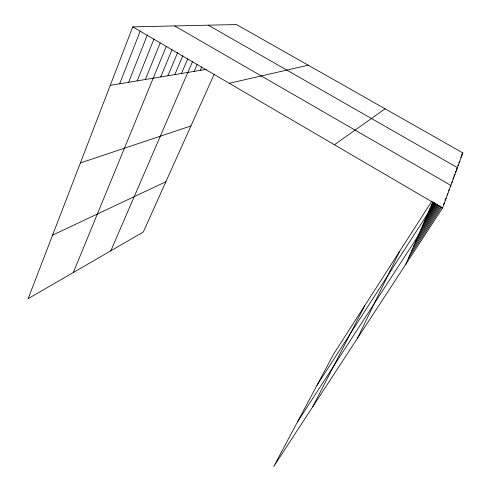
<?xml version="1.0" encoding="UTF-8"?>
<svg xmlns="http://www.w3.org/2000/svg" width="491" height="491" viewBox="0 0 491 491"><rect width="100%" height="100%" fill="white"/><g stroke="black" fill="none" stroke-linecap="round" stroke-linejoin="round"><path stroke-width="0.74" d="M431.945 201.046L333.61 354.109L273.757 466.45L442.563 207.988L462.872 152.91L236.515 24.55L132.766 26.87L28.128 298.669L143.298 232.016L214.193 74.227M119.644 83.783L140.285 30.951M128.605 82.292L147.361 34.947M137.167 80.862L153.953 39.041M145.354 79.499L160.201 42.969M73.337 272.505L166.259 46.418M160.704 76.946L172.065 49.603M167.91 75.743L177.693 52.445M174.827 74.595L182.861 55.643M181.467 73.49L187.74 58.828M110.825 250.809L192.65 61.307M405.818 264.25L432.859 201.911M194.178 71.373L197.235 64.352M200.267 70.36L201.801 66.862M357.411 338.367L399.428 251.662M312.767 406.72L364.752 305.635M461.644 154.818L462.872 152.91M460.644 157.537L461.871 155.622M431.239 205.649L433.301 202.445M458.919 162.668L459.748 161.386M429.551 209.547L434.118 202.458M457.784 165.743L458.612 164.454M316.94 385.392L434.787 202.752M456.2 169.573L457.434 167.658L208.252 25.182M426.01 217.709L435.118 203.599M455.409 172.181L456.237 170.899M424.15 221.987L435.664 204.182M453.758 176.195L454.991 174.287M422.211 226.461L436.708 204.066M452.855 179.111L453.684 177.834M420.186 231.132L437.487 204.428M451.493 182.812L452.315 181.541M297.497 421.892L438.009 205.275M450.057 186.703L450.885 185.42L174.673 25.937M415.846 241.136L439.034 205.434M448.553 190.772L449.382 189.495M413.52 246.494L439.862 205.987M446.97 195.056L447.804 193.773M411.077 252.122L440.722 206.607M444.895 200.193L446.147 198.272M408.518 258.033L441.483 207.478M443.569 204.281L444.404 203.004M334.42 144.765L385.079 108.799M52.592 235.128L165.897 181.725M80.377 162.957L190.95 125.954M229.254 83.286L308.182 65.193M110.254 85.348L206.122 69.384M132.766 26.87L442.563 207.988"/></g></svg>
